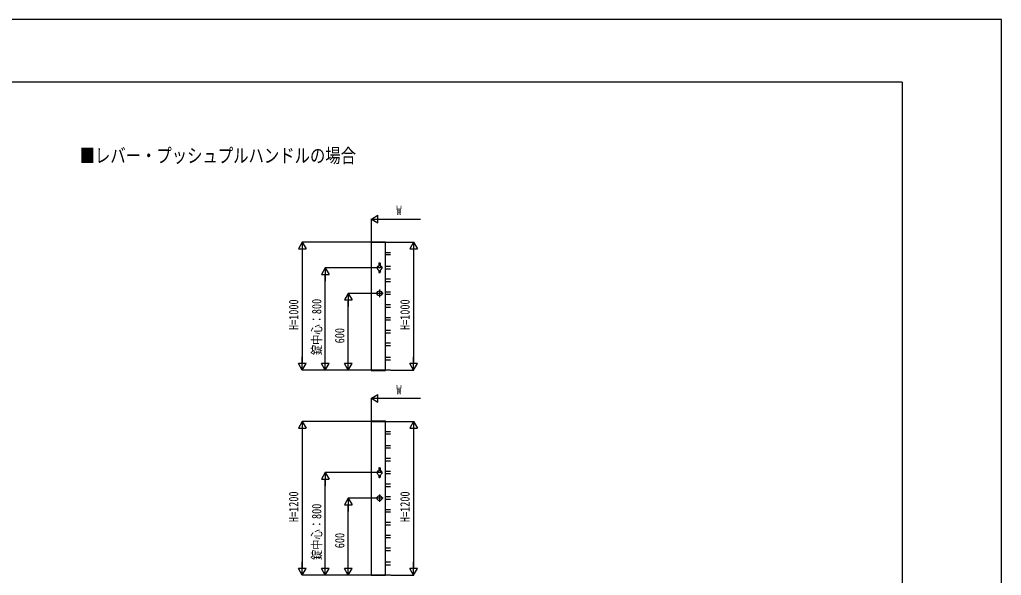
# Model space of a CAD drawing. Units: millimetres, scale not verified. Extents: x -10512 to 10512, y -7425 to 7425.
# Drawn here: x 2838 to 10512, y 3085 to 7425 of the extents above; entities that cross this region are included whole.
import ezdxf
from ezdxf.enums import TextEntityAlignment as Align

# ---------------------------------------------------------------- set-up
doc = ezdxf.new("R2010")
doc.units = ezdxf.units.MM
doc.header["$LTSCALE"] = 30
for name, color, linetype in [('0-1_USER1', 3, 'Continuous'), ('0-2_YKK_11', 7, 'Continuous'), ('0-3_YKK_11E', 7, 'Continuous'), ('0-4_YKK_A1', 4, 'Continuous'), ('0-5_YKK_D', 6, 'Continuous'), ('0-6_YKK_ZWAK', 7, 'Continuous')]:
    doc.layers.add(name, color=color, linetype=linetype)
doc.styles.add('ＭＳ ゴシック', font='')
doc.styles.get('ＭＳ ゴシック').set_extended_font_data('MS Gothic')

msp = doc.modelspace()

# ---------------------------------------------------------------- linework, layer by layer
at = {"layer": '0-2_YKK_11'}
for p, q in [((5697.55, 4687.5), (5697.55, 5687.5)), ((5697.55, 5607.5), (5737.55, 5607.5)), ((5697.55, 4767.5), (5737.55, 4767.5)), ((5697.55, 3087.5), (5697.55, 4287.5)), ((5697.55, 4207.5), (5737.55, 4207.5)), ((5697.55, 3167.5), (5737.55, 3167.5))]:
    msp.add_line(p, q, dxfattribs=at)
for points in [[(5737.55, 4687.5), (5587.55, 4687.5), (5587.55, 5687.5), (5737.55, 5687.5)], [(5737.55, 3087.5), (5587.55, 3087.5), (5587.55, 4287.5), (5737.55, 4287.5)]]:
    msp.add_lwpolyline(points, dxfattribs=at)
at = {"layer": '0-3_YKK_11E'}
for p, q in [((5737.55, 5587.2), (5697.55, 5587.2)), ((5737.55, 5497.2), (5697.55, 5497.2)), ((5737.55, 5477.2), (5697.55, 5477.2)), ((5737.55, 5397.2), (5697.55, 5397.2)), ((5737.55, 5377.2), (5697.55, 5377.2)), ((5737.55, 5297.2), (5697.55, 5297.2)), ((5737.55, 5277.2), (5697.55, 5277.2)), ((5737.55, 5197.2), (5697.55, 5197.2)), ((5737.55, 5177.2), (5697.55, 5177.2)), ((5737.55, 5097.2), (5697.55, 5097.2)), ((5737.55, 5077.2), (5697.55, 5077.2)), ((5737.55, 4997.2), (5697.55, 4997.2)), ((5737.55, 4977.2), (5697.55, 4977.2)), ((5737.55, 4897.2), (5697.55, 4897.2)), ((5737.55, 4877.2), (5697.55, 4877.2)), ((5737.55, 4787.2), (5697.55, 4787.2)), ((5737.55, 4187.2), (5697.55, 4187.2)), ((5737.55, 4097.2), (5697.55, 4097.2)), ((5737.55, 4077.2), (5697.55, 4077.2)), ((5737.55, 3997.2), (5697.55, 3997.2)), ((5737.55, 3977.2), (5697.55, 3977.2)), ((5737.55, 3897.2), (5697.55, 3897.2)), ((5737.55, 3877.2), (5697.55, 3877.2)), ((5737.55, 3797.2), (5697.55, 3797.2)), ((5737.55, 3777.2), (5697.55, 3777.2)), ((5737.55, 3697.2), (5697.55, 3697.2)), ((5737.55, 3677.2), (5697.55, 3677.2)), ((5737.55, 3597.2), (5697.55, 3597.2)), ((5737.55, 3577.2), (5697.55, 3577.2)), ((5737.55, 3497.2), (5697.55, 3497.2)), ((5737.55, 3477.2), (5697.55, 3477.2)), ((5737.55, 3397.2), (5697.55, 3397.2)), ((5737.55, 3377.2), (5697.55, 3377.2)), ((5737.55, 3297.2), (5697.55, 3297.2)), ((5737.55, 3277.2), (5697.55, 3277.2)), ((5737.55, 3187.2), (5697.55, 3187.2))]:
    msp.add_line(p, q, dxfattribs=at)
at = {"layer": '0-4_YKK_A1'}
for p, q in [((5587.18, 5690.05), (5587.05, 5687.5)), ((5587.05, 5687.5), (5698.05, 5687.5)), ((5588.18, 5691), (5696.92, 5691)), ((5697.92, 5690.05), (5698.05, 5687.5)), ((5673.55, 5487.5), (5629.55, 5487.5)), ((5634.05, 5494.5), (5634.05, 5480.5)), ((5639.05, 5499.5), (5646.3, 5499.5)), ((5646.3, 5523), (5646.3, 5499.5)), ((5646.3, 5466.66), (5646.3, 5452)), ((5648.3, 5525), (5654.8, 5525)), ((5648.3, 5450), (5654.8, 5450)), ((5656.8, 5523), (5656.8, 5499.5)), ((5656.8, 5499.5), (5664.05, 5499.5)), ((5656.8, 5466.66), (5656.8, 5452)), ((5669.05, 5494.5), (5669.05, 5480.5)), ((5651.55, 5316.5), (5651.55, 5258.5)), ((5680.55, 5287.5), (5622.55, 5287.5)), ((5587.05, 4687.5), (5698.05, 4687.5)), ((5587.18, 4684.95), (5587.05, 4687.5)), ((5588.18, 4684), (5696.92, 4684)), ((5697.92, 4684.95), (5698.05, 4687.5)), ((5587.18, 4290.05), (5587.05, 4287.5)), ((5587.05, 4287.5), (5698.05, 4287.5)), ((5588.18, 4291), (5696.92, 4291)), ((5697.92, 4290.05), (5698.05, 4287.5)), ((5646.3, 3923), (5646.3, 3899.5)), ((5648.3, 3925), (5654.8, 3925)), ((5656.8, 3923), (5656.8, 3899.5)), ((5673.55, 3887.5), (5629.55, 3887.5)), ((5634.05, 3894.5), (5634.05, 3880.5)), ((5639.05, 3899.5), (5646.3, 3899.5)), ((5646.3, 3866.66), (5646.3, 3852)), ((5648.3, 3850), (5654.8, 3850)), ((5656.8, 3899.5), (5664.05, 3899.5)), ((5656.8, 3866.66), (5656.8, 3852)), ((5669.05, 3894.5), (5669.05, 3880.5)), ((5680.55, 3687.5), (5622.55, 3687.5)), ((5651.55, 3716.5), (5651.55, 3658.5)), ((5587.05, 3087.5), (5698.05, 3087.5)), ((5587.18, 3084.95), (5587.05, 3087.5)), ((5697.92, 3084.95), (5698.05, 3087.5))]:
    msp.add_line(p, q, dxfattribs=at)
for centre in [(5651.55, 5287.5), (5651.55, 3687.5)]:
    msp.add_circle(centre, 19, dxfattribs=at)
for centre, radius, start, end in [((5588.18, 5690), 1, 90, 177), ((5696.92, 5690), 1, 3, 90), ((5639.05, 5494.5), 5, 90, 180), ((5639.05, 5480.5), 5, 180, 270), ((5651.55, 5477.94), 12.5, 191.55262, 245.16541), ((5648.3, 5523), 2, 90, 180), ((5648.3, 5452), 2, 180, 270), ((5654.8, 5523), 2, 0, 90), ((5654.8, 5452), 2, 270, 0), ((5651.55, 5478), 12.5, 294.83459, 348.44738), ((5651.55, 5477.94), 12.5, 294.83459, 348.44738), ((5664.05, 5494.5), 5, 0, 90), ((5664.05, 5480.5), 5, 270, 0), ((5588.18, 4685), 1, 183, 270), ((5696.92, 4685), 1, 270, 357), ((5588.18, 4290), 1, 90, 177), ((5696.92, 4290), 1, 3, 90), ((5648.3, 3923), 2, 90, 180), ((5654.8, 3923), 2, 0, 90), ((5639.05, 3894.5), 5, 90, 180), ((5639.05, 3880.5), 5, 180, 270), ((5651.55, 3877.94), 12.5, 191.55262, 245.16541), ((5648.3, 3852), 2, 180, 270), ((5654.8, 3852), 2, 270, 0), ((5651.55, 3878), 12.5, 294.83459, 348.44738), ((5651.55, 3877.94), 12.5, 294.83459, 348.44738), ((5664.05, 3894.5), 5, 0, 90), ((5664.05, 3880.5), 5, 270, 0)]:
    msp.add_arc(centre, radius, start, end, dxfattribs=at)
at = {"layer": '0-5_YKK_D'}
for p, q in [((5587.55, 5867.5), (5639.51, 5897.5)), ((5587.55, 5689.5), (5587.55, 5868.5)), ((5587.55, 5867.5), (5639.51, 5837.5)), ((5587.55, 5867.5), (5691.47, 5867.5)), ((5639.51, 5837.5), (5639.51, 5897.5)), ((5647.55, 5867.5), (5972.78, 5867.5)), ((5047.55, 5687.5), (5017.55, 5635.54)), ((5585.55, 5687.5), (5046.55, 5687.5)), ((5047.55, 5687.5), (5077.55, 5635.54)), ((5047.55, 5687.5), (5047.55, 5583.58)), ((5739.55, 5687.5), (5918.55, 5687.5)), ((5917.55, 5687.5), (5887.55, 5635.54)), ((5917.55, 5687.5), (5947.55, 5635.54)), ((5917.55, 5687.5), (5917.55, 5583.58)), ((5017.55, 5635.54), (5077.55, 5635.54)), ((5047.55, 5627.5), (5047.55, 4747.5)), ((5887.55, 5635.54), (5947.55, 5635.54)), ((5917.55, 5627.5), (5917.55, 4747.5)), ((5227.55, 5487.5), (5197.55, 5435.54)), ((5627.55, 5487.5), (5226.55, 5487.5)), ((5227.55, 5487.5), (5257.55, 5435.54)), ((5227.55, 5487.5), (5227.55, 5383.58)), ((5197.55, 5435.54), (5257.55, 5435.54)), ((5227.55, 4747.5), (5227.55, 5427.5)), ((5407.55, 5287.5), (5377.55, 5235.54)), ((5377.55, 5235.54), (5437.55, 5235.54)), ((5620.55, 5287.5), (5406.55, 5287.5)), ((5407.55, 5287.5), (5437.55, 5235.54)), ((5407.55, 5287.5), (5407.55, 5183.58)), ((5407.55, 4747.5), (5407.55, 5227.5)), ((5047.55, 4687.5), (5047.55, 4791.42)), ((5227.55, 4687.5), (5227.55, 4791.42)), ((5407.55, 4687.5), (5407.55, 4791.42)), ((5917.55, 4687.5), (5917.55, 4791.42)), ((5047.55, 4687.5), (5017.55, 4739.46)), ((5077.55, 4739.46), (5017.55, 4739.46)), ((5585.55, 4687.5), (5046.55, 4687.5)), ((5047.55, 4687.5), (5077.55, 4739.46)), ((5227.55, 4687.5), (5197.55, 4739.46)), ((5257.55, 4739.46), (5197.55, 4739.46)), ((5585.55, 4687.5), (5226.55, 4687.5)), ((5227.55, 4687.5), (5257.55, 4739.46)), ((5407.55, 4687.5), (5377.55, 4739.46)), ((5437.55, 4739.46), (5377.55, 4739.46)), ((5585.55, 4687.5), (5406.55, 4687.5)), ((5407.55, 4687.5), (5437.55, 4739.46)), ((5739.55, 4687.5), (5918.55, 4687.5)), ((5917.55, 4687.5), (5887.55, 4739.46)), ((5947.55, 4739.46), (5887.55, 4739.46)), ((5917.55, 4687.5), (5947.55, 4739.46)), ((5587.55, 4467.5), (5639.51, 4497.5)), ((5587.55, 4289.5), (5587.55, 4468.5)), ((5587.55, 4467.5), (5639.51, 4437.5)), ((5587.55, 4467.5), (5691.47, 4467.5)), ((5639.51, 4437.5), (5639.51, 4497.5)), ((5647.55, 4467.5), (5972.78, 4467.5)), ((5047.55, 4287.5), (5017.55, 4235.54)), ((5017.55, 4235.54), (5077.55, 4235.54)), ((5585.55, 4287.5), (5046.55, 4287.5)), ((5047.55, 4287.5), (5077.55, 4235.54)), ((5047.55, 4287.5), (5047.55, 4183.58)), ((5047.55, 4227.5), (5047.55, 3147.5)), ((5739.55, 4287.5), (5918.55, 4287.5)), ((5917.55, 4287.5), (5887.55, 4235.54)), ((5887.55, 4235.54), (5947.55, 4235.54)), ((5917.55, 4287.5), (5947.55, 4235.54)), ((5917.55, 4287.5), (5917.55, 4183.58)), ((5917.55, 4227.5), (5917.55, 3147.5)), ((5227.55, 3887.5), (5197.55, 3835.54)), ((5627.55, 3887.5), (5226.55, 3887.5)), ((5227.55, 3887.5), (5257.55, 3835.54)), ((5227.55, 3887.5), (5227.55, 3783.58)), ((5197.55, 3835.54), (5257.55, 3835.54)), ((5227.55, 3147.5), (5227.55, 3827.5)), ((5407.55, 3687.5), (5377.55, 3635.54)), ((5620.55, 3687.5), (5406.55, 3687.5)), ((5407.55, 3687.5), (5437.55, 3635.54)), ((5407.55, 3687.5), (5407.55, 3583.58)), ((5377.55, 3635.54), (5437.55, 3635.54)), ((5407.55, 3147.5), (5407.55, 3627.5)), ((5047.55, 3087.5), (5047.55, 3191.42)), ((5227.55, 3087.5), (5227.55, 3191.42)), ((5407.55, 3087.5), (5407.55, 3191.42)), ((5917.55, 3087.5), (5917.55, 3191.42)), ((5047.55, 3087.5), (5017.55, 3139.46)), ((5077.55, 3139.46), (5017.55, 3139.46)), ((5585.55, 3087.5), (5046.55, 3087.5)), ((5047.55, 3087.5), (5077.55, 3139.46)), ((5227.55, 3087.5), (5197.55, 3139.46)), ((5257.55, 3139.46), (5197.55, 3139.46)), ((5585.55, 3087.5), (5226.55, 3087.5)), ((5227.55, 3087.5), (5257.55, 3139.46)), ((5407.55, 3087.5), (5377.55, 3139.46)), ((5437.55, 3139.46), (5377.55, 3139.46)), ((5585.55, 3087.5), (5406.55, 3087.5)), ((5407.55, 3087.5), (5437.55, 3139.46)), ((5739.55, 3087.5), (5918.55, 3087.5)), ((5917.55, 3087.5), (5887.55, 3139.46)), ((5947.55, 3139.46), (5887.55, 3139.46)), ((5917.55, 3087.5), (5947.55, 3139.46))]:
    msp.add_line(p, q, dxfattribs=at)
at = {"layer": '0-6_YKK_ZWAK'}
for q in [(-9762.45, 6937.5), (9737.55, -6312.5)]:
    msp.add_line((9737.55, 6937.5), q, dxfattribs=at)
msp.add_lwpolyline([(-10512.5, -7425), (10512.5, -7425), (10512.5, 7425), (-10512.5, 7425)], close=True, dxfattribs=at)

# ---------------------------------------------------------------- texts
at = {"layer": '0-1_USER1', "style": 'ＭＳ ゴシック', "width": 0.8}
msp.add_text('■レバー・プッシュプルハンドルの場合', height=110, dxfattribs=at).set_placement((3307.23, 6275.27), align=Align.BOTTOM_LEFT)
at = {"layer": '0-5_YKK_D', "style": 'ＭＳ ゴシック', "width": 0.8}
for p in [(5783.5, 5876.5), (5783.5, 4476.5)]:
    msp.add_text('W', height=73.31, dxfattribs=at).set_placement(p, align=Align.BOTTOM_LEFT)
for s, p in [('H=1000', (5038.55, 5000.83)), ('錠中心：800', (5218.55, 4804.83)), ('H=1000', (5908.55, 5000.83)), ('600', (5398.55, 4896.83)), ('H=1200', (5038.55, 3500.83)), ('H=1200', (5908.55, 3500.83)), ('錠中心：800', (5218.55, 3204.83)), ('600', (5398.55, 3296.83))]:
    msp.add_text(s, height=73.31, rotation=90, dxfattribs=at).set_placement(p, align=Align.BOTTOM_LEFT)

doc.saveas('drawing.dxf')
